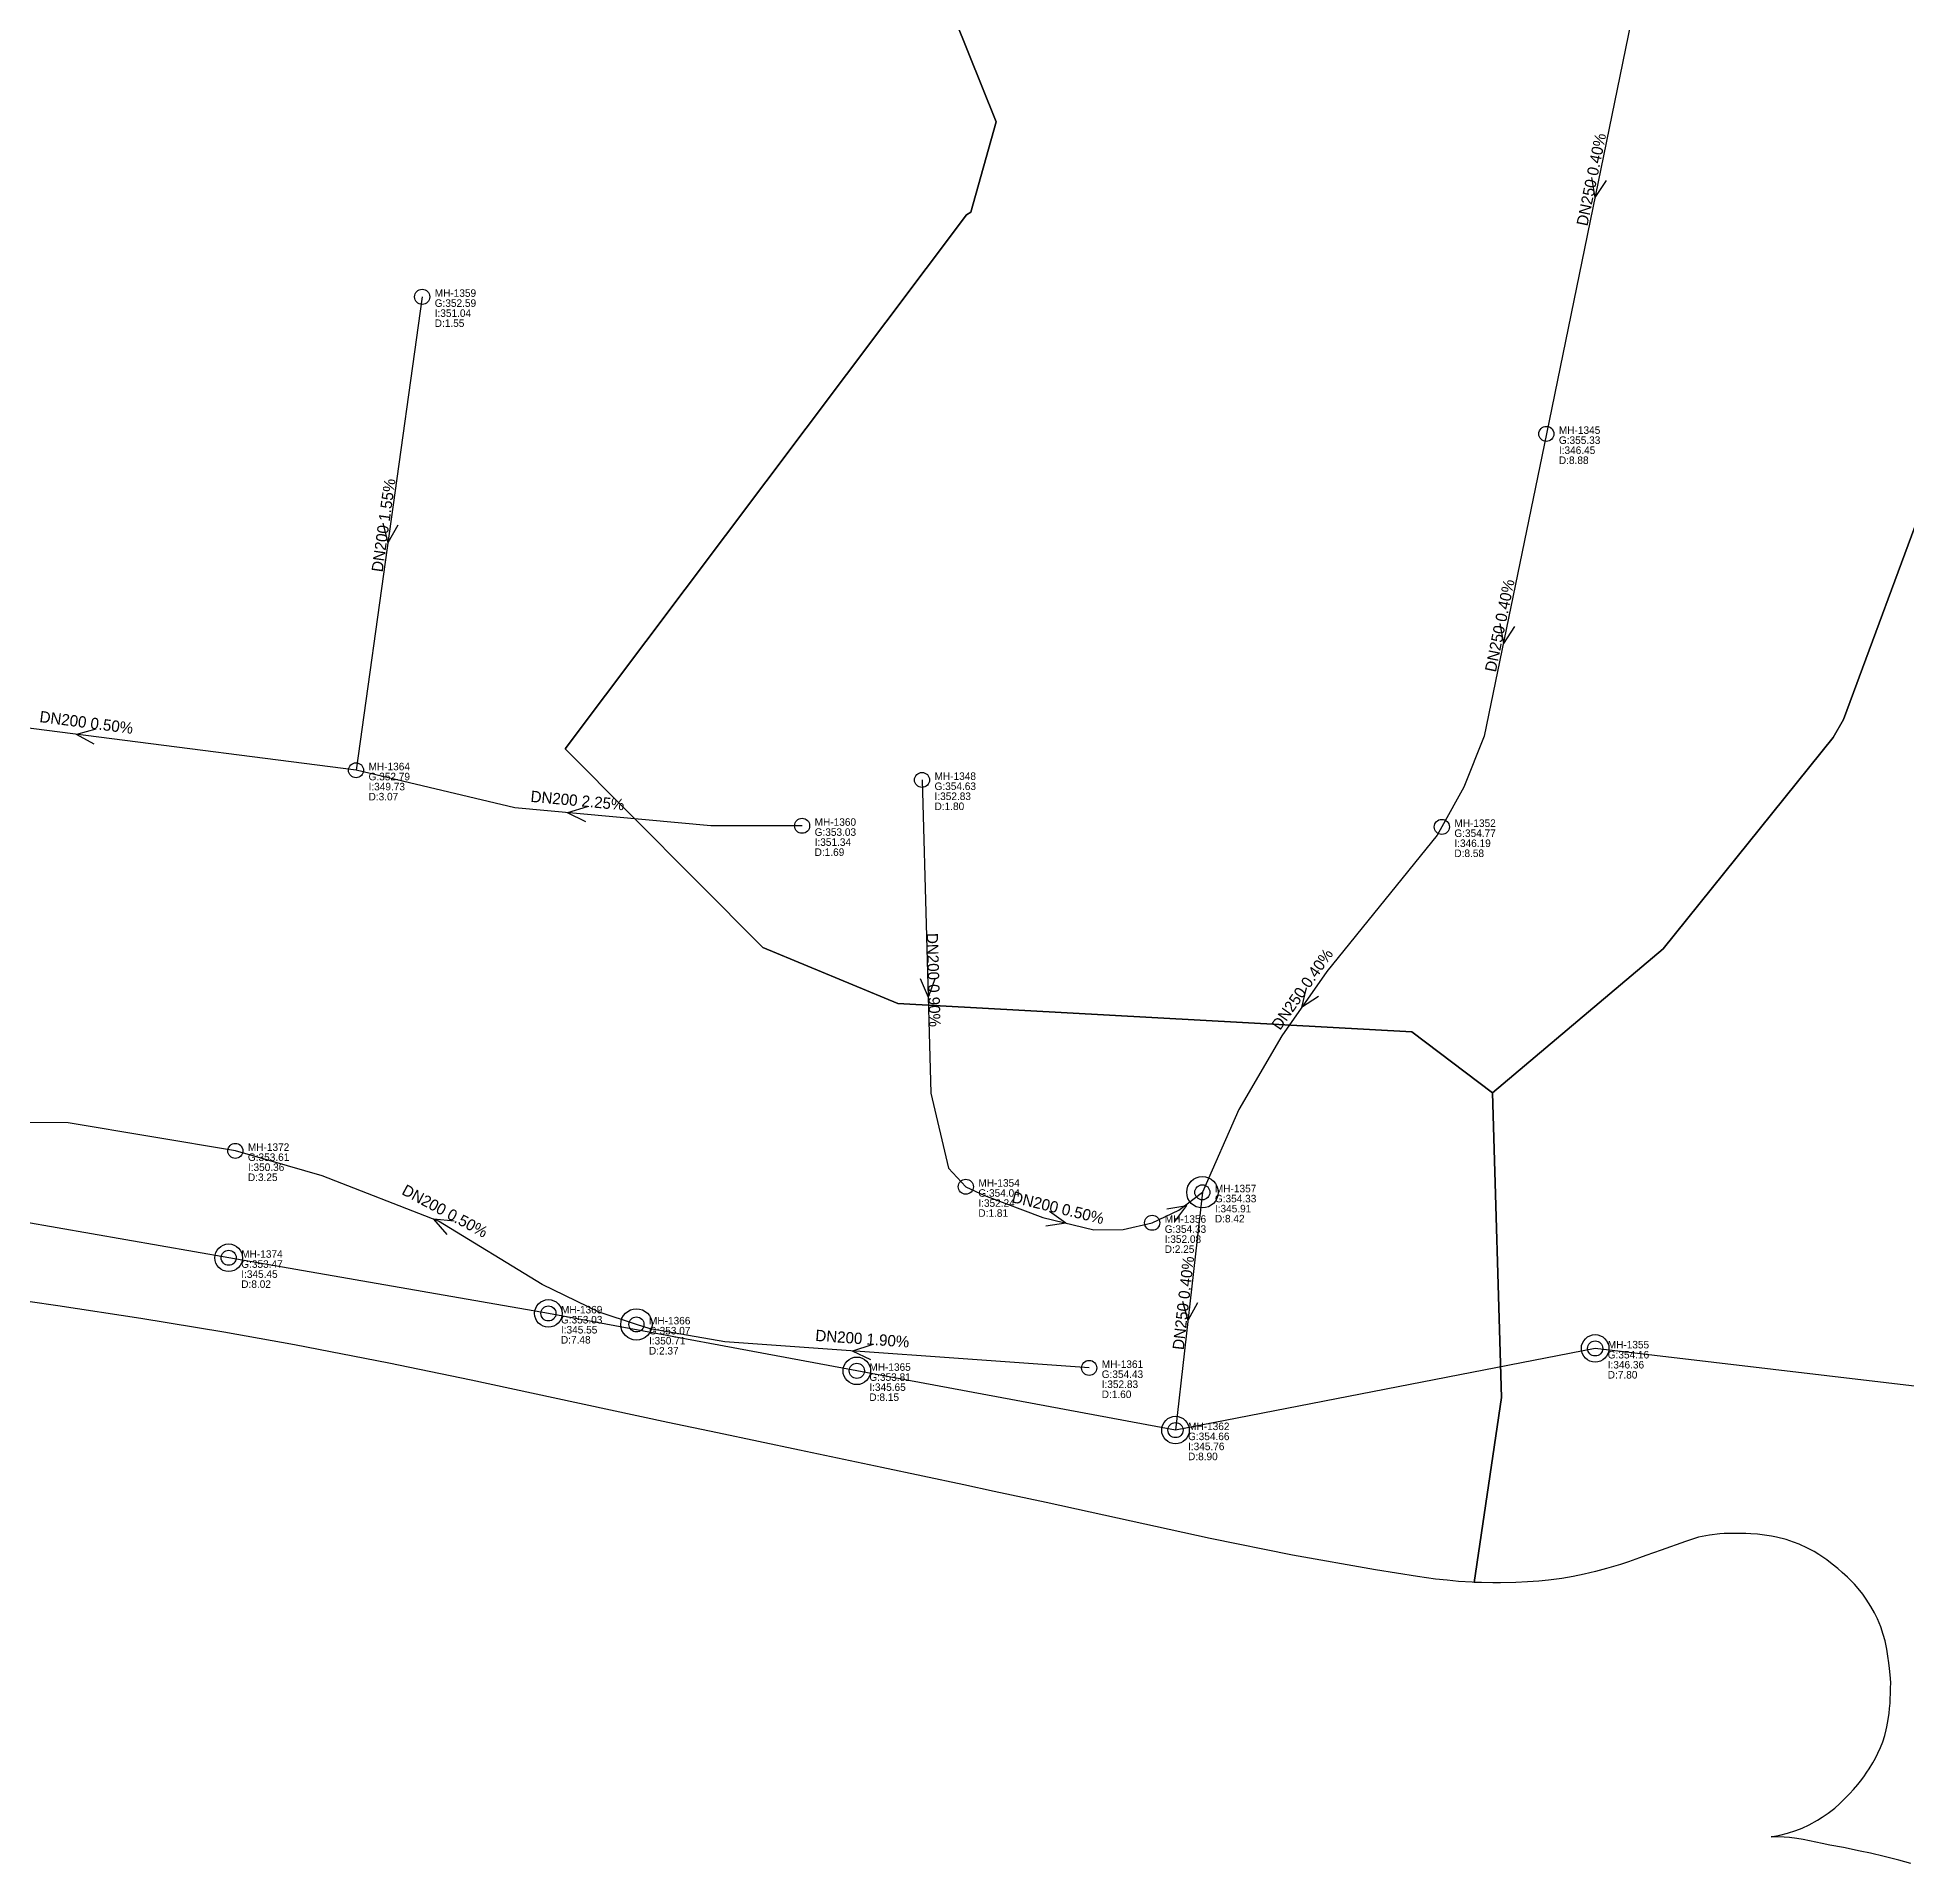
# Model space of a CAD drawing. Header units: metres. Extents: x 449149 to 451990, y 2566737 to 2570847.
# Drawn here: x 450137.3 to 450435.2, y 2567500.6 to 2567791.7 of the extents above; entities that cross this region are included whole.
import ezdxf
from ezdxf.enums import TextEntityAlignment as Align

# ---------------------------------------------------------------- set-up
doc = ezdxf.new("R2010")
doc.units = ezdxf.units.M
for name, color, linetype in [('SEW-CATCHMENT', 4, 'Continuous'), ('SEW-DROP', 6, 'Continuous'), ('SEW-LABEL', 2, 'Continuous'), ('SEW-MAIN-PIPE', 5, 'Continuous'), ('SEW-MH', 7, 'Continuous'), ('SEW-MH-LABEL', 8, 'Continuous'), ('SEW-PIPE-DN200', 3, 'Continuous'), ('SEW-PIPE-DN250', 4, 'Continuous'), ('SEW-TRUNK-MH', 7, 'Continuous')]:
    doc.layers.add(name, color=color, linetype=linetype)

msp = doc.modelspace()

# ---------------------------------------------------------------- linework, layer by layer
at = {"layer": 'SEW-CATCHMENT'}
for points in [[(450283.51, 2567794.76), (450290.16, 2567778.25), (450286.09, 2567763.82), (450285.41, 2567763.39), (450221.45, 2567678.27), (450252.97, 2567646.62), (450274.49, 2567637.68), (450356.38, 2567633.14), (450369.26, 2567623.45), (450370.65, 2567574.89), (450366.33, 2567545.39), (450366.01, 2567545.41), (450363.82, 2567545.55), (450362, 2567545.72), (450360.17, 2567545.91), (450357.29, 2567546.34), (450353.94, 2567546.86), (450350.61, 2567547.39), (450337.38, 2567549.71), (450324.26, 2567552.39), (450305.11, 2567556.59), (450298.09, 2567558.12), (450289.8, 2567559.9), (450285, 2567560.93), (450271.9, 2567563.69), (450258.8, 2567566.45), (450245.71, 2567569.21), (450237.82, 2567570.89), (450219.54, 2567574.83), (450206.45, 2567577.63), (450193.34, 2567580.34), (450178.34, 2567583.25), (450167.03, 2567585.27), (450153.82, 2567587.46), (450140.59, 2567589.48), (450127.34, 2567591.38)], [(450438.49, 2567719), (450425.17, 2567682.93), (450423.54, 2567680.1), (450396.46, 2567646.42), (450369.26, 2567623.45), (450356.38, 2567633.14), (450274.49, 2567637.68), (450252.97, 2567646.62), (450221.45, 2567678.27), (450285.41, 2567763.39), (450286.09, 2567763.82), (450290.16, 2567778.25), (450283.51, 2567794.76)], [(450435.89, 2567500.56), (450433.97, 2567501.11), (450431.63, 2567501.71), (450429.48, 2567502.2), (450427.81, 2567502.56), (450425.16, 2567503.1), (450422.99, 2567503.52), (450421.76, 2567503.75), (450420.76, 2567503.98), (450419.76, 2567504.2), (450418.75, 2567504.41), (450417.75, 2567504.58), (450416.56, 2567504.72), (450415.72, 2567504.78), (450414.7, 2567504.82), (450413.67, 2567504.84), (450415.04, 2567505.1), (450416.23, 2567505.4), (450417.57, 2567505.83), (450418.59, 2567506.23), (450419.71, 2567506.75), (450421.03, 2567507.48), (450421.77, 2567507.94), (450422.72, 2567508.59), (450423.8, 2567509.41), (450424.52, 2567510.09), (450425.06, 2567510.61), (450425.62, 2567511.16), (450426.19, 2567511.74), (450426.77, 2567512.36), (450427.45, 2567513.15), (450427.9, 2567513.71), (450428.43, 2567514.41), (450428.92, 2567515.12), (450429.28, 2567515.67), (450429.85, 2567516.61), (450430.28, 2567517.39), (450430.67, 2567518.17), (450431.07, 2567519.05), (450431.43, 2567519.98), (450431.74, 2567520.97), (450431.96, 2567521.87), (450432.07, 2567522.37), (450432.3, 2567523.55), (450432.44, 2567524.55), (450432.52, 2567525.3), (450432.59, 2567526.12), (450432.63, 2567526.8), (450432.67, 2567527.71), (450432.69, 2567528.46), (450432.71, 2567529.42), (450432.61, 2567530.66), (450432.5, 2567531.68), (450432.39, 2567532.59), (450432.25, 2567533.65), (450432.08, 2567534.75), (450431.8, 2567536.1), (450431.52, 2567537.11), (450431.12, 2567538.29), (450430.59, 2567539.56), (450430.11, 2567540.54), (450429.52, 2567541.57), (450428.8, 2567542.7), (450428.23, 2567543.51), (450427.51, 2567544.44), (450426.91, 2567545.12), (450425.81, 2567546.23), (450424.96, 2567546.98), (450424.25, 2567547.58), (450423.38, 2567548.29), (450422.5, 2567548.97), (450421.22, 2567549.86), (450420.51, 2567550.29), (450419.44, 2567550.87), (450418.1, 2567551.48), (450417.2, 2567551.83), (450416.04, 2567552.22), (450414.52, 2567552.61), (450413.7, 2567552.77), (450412.58, 2567552.94), (450411.47, 2567553.06), (450410.4, 2567553.14), (450409.6, 2567553.17), (450408.31, 2567553.21), (450407.23, 2567553.2), (450406.16, 2567553.16), (450405.44, 2567553.12), (450403.82, 2567552.94), (450402.09, 2567552.59), (450399.99, 2567551.9), (450396.1, 2567550.52), (450393.68, 2567549.66), (450392.65, 2567549.29), (450390.93, 2567548.67), (450389.63, 2567548.24), (450387.43, 2567547.58), (450385.66, 2567547.12), (450383.83, 2567546.69), (450382.08, 2567546.33), (450380.27, 2567546.01), (450378.17, 2567545.73), (450376.64, 2567545.58), (450374.81, 2567545.46), (450372.98, 2567545.38), (450370.51, 2567545.34), (450369.31, 2567545.34), (450367.48, 2567545.35), (450366.33, 2567545.39), (450370.65, 2567574.89), (450369.26, 2567623.45), (450396.46, 2567646.42), (450423.54, 2567680.1), (450425.17, 2567682.93), (450438.49, 2567719)]]:
    msp.add_lwpolyline(points, dxfattribs=at)
at = {"layer": 'SEW-DROP'}
for centre in [(450323, 2567607.58), (450232.81, 2567586.52)]:
    msp.add_circle(centre, 2.5, dxfattribs=at)
at = {"layer": 'SEW-LABEL'}
for p, q in [((450385, 2567769.38), (450385.57, 2567766.2)), ((450387.35, 2567768.9), (450385.57, 2567766.2)), ((450192.41, 2567714.25), (450193.18, 2567711.12)), ((450194.79, 2567713.92), (450193.18, 2567711.12)), ((450370.39, 2567698.26), (450370.97, 2567695.08)), ((450372.75, 2567697.78), (450370.97, 2567695.08)), ((450146.68, 2567681.4), (450143.55, 2567680.59)), ((450146.37, 2567679.02), (450143.55, 2567680.59)), ((450224.94, 2567669.01), (450221.84, 2567668.09)), ((450224.72, 2567666.62), (450221.84, 2567668.09)), ((450278.03, 2567641.66), (450279.31, 2567638.7)), ((450280.43, 2567641.73), (450279.31, 2567638.7)), ((450339.53, 2567640.17), (450338.8, 2567637.02)), ((450341.5, 2567638.8), (450338.8, 2567637.02)), ((450202.62, 2567600.84), (450200.54, 2567603.32)), ((450203.75, 2567602.96), (450200.54, 2567603.32)), ((450298.62, 2567604.56), (450301.25, 2567602.69)), ((450317.36, 2567604.97), (450320.54, 2567605.5)), ((450318.6, 2567602.92), (450320.54, 2567605.5)), ((450298.05, 2567602.23), (450301.25, 2567602.69)), ((450319.84, 2567590.25), (450320.69, 2567587.13)), ((450322.22, 2567589.98), (450320.69, 2567587.13)), ((450270.33, 2567583.25), (450267.26, 2567582.27)), ((450270.16, 2567580.86), (450267.26, 2567582.27))]:
    msp.add_line(p, q, dxfattribs=at)
at = {"layer": 'SEW-MAIN-PIPE'}
for points in [[(450167.83, 2567597.14), (450118.57, 2567605.72)], [(450218.78, 2567588.27), (450167.83, 2567597.14)], [(450267.93, 2567579.12), (450218.78, 2567588.27)], [(450385.6, 2567582.69), (450318.72, 2567569.67)], [(450450.88, 2567574.96), (450385.6, 2567582.69)], [(450318.72, 2567569.67), (450267.93, 2567579.12)]]:
    msp.add_lwpolyline(points, dxfattribs=at)
at = {"layer": 'SEW-MH'}
for centre in [(450198.66, 2567750.34), (450377.82, 2567728.49), (450188.12, 2567674.86), (450278.32, 2567673.32), (450259.21, 2567666.01), (450361.16, 2567665.83), (450168.89, 2567614.18), (450285.3, 2567608.47), (450323, 2567607.58), (450315, 2567602.72), (450167.83, 2567597.14), (450218.78, 2567588.27), (450232.81, 2567586.52), (450385.6, 2567582.69), (450267.93, 2567579.12), (450304.96, 2567579.58), (450318.72, 2567569.67)]:
    msp.add_circle(centre, 1.2, dxfattribs=at)
at = {"layer": 'SEW-PIPE-DN200'}
for points in [[(450198.66, 2567750.34), (450188.12, 2567674.86)], [(450188.12, 2567674.86), (450101.95, 2567685.94)], [(450259.21, 2567666.01), (450244.69, 2567666), (450213.42, 2567668.86), (450188.12, 2567674.86)], [(450278.32, 2567673.32), (450279.75, 2567623.4), (450282.56, 2567611.45), (450285.3, 2567608.47), (450285.3, 2567608.47)], [(450168.89, 2567614.18), (450168.89, 2567614.18), (450142.23, 2567618.68), (450120.31, 2567618.74), (450104.04, 2567620.3), (450090.69, 2567622.92), (450089.63, 2567623.19)], [(450232.81, 2567586.52), (450226.88, 2567588.49), (450217.81, 2567592.9), (450201.24, 2567602.99), (450182.7, 2567610.22), (450168.89, 2567614.18)], [(450285.3, 2567608.47), (450288.3, 2567607.08), (450297.57, 2567603.58), (450305.69, 2567601.61), (450310.4, 2567601.67), (450315, 2567602.72), (450315, 2567602.72)], [(450315, 2567602.72), (450319.26, 2567604.72), (450323, 2567607.58)], [(450304.96, 2567579.58), (450246.92, 2567583.72), (450235, 2567585.8), (450232.81, 2567586.52)]]:
    msp.add_lwpolyline(points, dxfattribs=at)
at = {"layer": 'SEW-PIPE-DN250'}
for points in [[(450393.91, 2567806.85), (450377.82, 2567728.49)], [(450377.82, 2567728.49), (450367.93, 2567680.29), (450364.68, 2567672.15), (450361.16, 2567665.83)], [(450361.16, 2567665.83), (450360.42, 2567664.5), (450342.82, 2567642.8), (450335.66, 2567632.51), (450328.8, 2567620.78), (450323, 2567607.58)], [(450323, 2567607.58), (450318.72, 2567569.67)]]:
    msp.add_lwpolyline(points, dxfattribs=at)
at = {"layer": 'SEW-TRUNK-MH'}
for centre in [(450167.83, 2567597.14), (450218.78, 2567588.27), (450385.6, 2567582.69), (450267.93, 2567579.12), (450318.72, 2567569.67)]:
    msp.add_circle(centre, 2.2, dxfattribs=at)

# ---------------------------------------------------------------- texts
at = {"layer": 'SEW-LABEL'}
for s, rotation, p in [('DN250 0.40%', 78.3983, (450385.87, 2567768.87)), ('DN200 1.55%', 82.0559, (450193.39, 2567713.8)), ('DN250 0.40%', 78.3983, (450371.27, 2567697.75)), ('DN200 0.50%', 352.6774, (450145.04, 2567681.6)), ('DN200 2.25%', 354.7792, (450223.34, 2567669.15)), ('DN200 0.90%', -88.3593, (450279.27, 2567641.4)), ('DN250 0.40%', 55.137, (450339.66, 2567639.45)), ('DN200 0.50%', 331.836, (450201.87, 2567603.81)), ('DN200 0.50%', -13.6341, (450299.79, 2567604.24)), ('DN250 0.40%', 83.5483, (450320.86, 2567589.83)), ('DN200 1.90%', 355.9249, (450268.75, 2567583.36))]:
    msp.add_text(s, height=1.8, rotation=rotation, dxfattribs=at).set_placement(p, align=Align.CENTER)
at = {"layer": 'SEW-MH-LABEL'}
for s, p in [('G:352.59', (450200.66, 2567748.74)), ('MH-1359', (450200.66, 2567750.34)), ('D:1.55', (450200.66, 2567745.54)), ('I:351.04', (450200.66, 2567747.14)), ('G:355.33', (450379.82, 2567726.89)), ('MH-1345', (450379.82, 2567728.49)), ('I:346.45', (450379.82, 2567725.29)), ('D:8.88', (450379.82, 2567723.69)), ('G:352.79', (450190.12, 2567673.26)), ('MH-1364', (450190.12, 2567674.86)), ('MH-1348', (450280.32, 2567673.32)), ('I:349.73', (450190.12, 2567671.66)), ('G:354.63', (450280.32, 2567671.72)), ('D:3.07', (450190.12, 2567670.06)), ('D:1.80', (450280.32, 2567668.52)), ('I:352.83', (450280.32, 2567670.12)), ('G:353.03', (450261.21, 2567664.41)), ('MH-1360', (450261.21, 2567666.01)), ('G:354.77', (450363.16, 2567664.23)), ('MH-1352', (450363.16, 2567665.83)), ('I:351.34', (450261.21, 2567662.81)), ('I:346.19', (450363.16, 2567662.63)), ('D:1.69', (450261.21, 2567661.21)), ('D:8.58', (450363.16, 2567661.03)), ('MH-1372', (450170.89, 2567614.18)), ('G:353.61', (450170.89, 2567612.58)), ('I:350.36', (450170.89, 2567610.98)), ('D:3.25', (450170.89, 2567609.38)), ('MH-1354', (450287.3, 2567608.47)), ('G:354.04', (450287.3, 2567606.87)), ('I:352.24', (450287.3, 2567605.27)), ('G:354.33', (450325, 2567605.98)), ('MH-1357', (450325, 2567607.58)), ('D:1.81', (450287.3, 2567603.67)), ('MH-1356', (450317, 2567602.72)), ('D:8.42', (450325, 2567602.78)), ('I:345.91', (450325, 2567604.38)), ('G:354.33', (450317, 2567601.12)), ('I:352.08', (450317, 2567599.52)), ('MH-1374', (450169.83, 2567597.14)), ('D:2.25', (450317, 2567597.92)), ('G:353.47', (450169.83, 2567595.54)), ('I:345.45', (450169.83, 2567593.94)), ('D:8.02', (450169.83, 2567592.34)), ('MH-1369', (450220.78, 2567588.27)), ('G:353.03', (450220.78, 2567586.67)), ('I:345.55', (450220.78, 2567585.07)), ('G:353.07', (450234.81, 2567584.92)), ('MH-1366', (450234.81, 2567586.52)), ('D:7.48', (450220.78, 2567583.47)), ('D:2.37', (450234.81, 2567581.72)), ('I:350.71', (450234.81, 2567583.32)), ('G:354.16', (450387.6, 2567581.09)), ('MH-1355', (450387.6, 2567582.69)), ('MH-1365', (450269.93, 2567579.12)), ('G:354.43', (450306.96, 2567577.98)), ('MH-1361', (450306.96, 2567579.58)), ('D:7.80', (450387.6, 2567577.89)), ('I:346.36', (450387.6, 2567579.49)), ('G:353.81', (450269.93, 2567577.52)), ('I:345.65', (450269.93, 2567575.92)), ('I:352.83', (450306.96, 2567576.38)), ('D:8.15', (450269.93, 2567574.32)), ('D:1.60', (450306.96, 2567574.78)), ('MH-1362', (450320.72, 2567569.67)), ('G:354.66', (450320.72, 2567568.07)), ('I:345.76', (450320.72, 2567566.47)), ('D:8.90', (450320.72, 2567564.87))]:
    msp.add_text(s, height=1.2, dxfattribs=at).set_placement(p)

doc.saveas('drawing.dxf')
